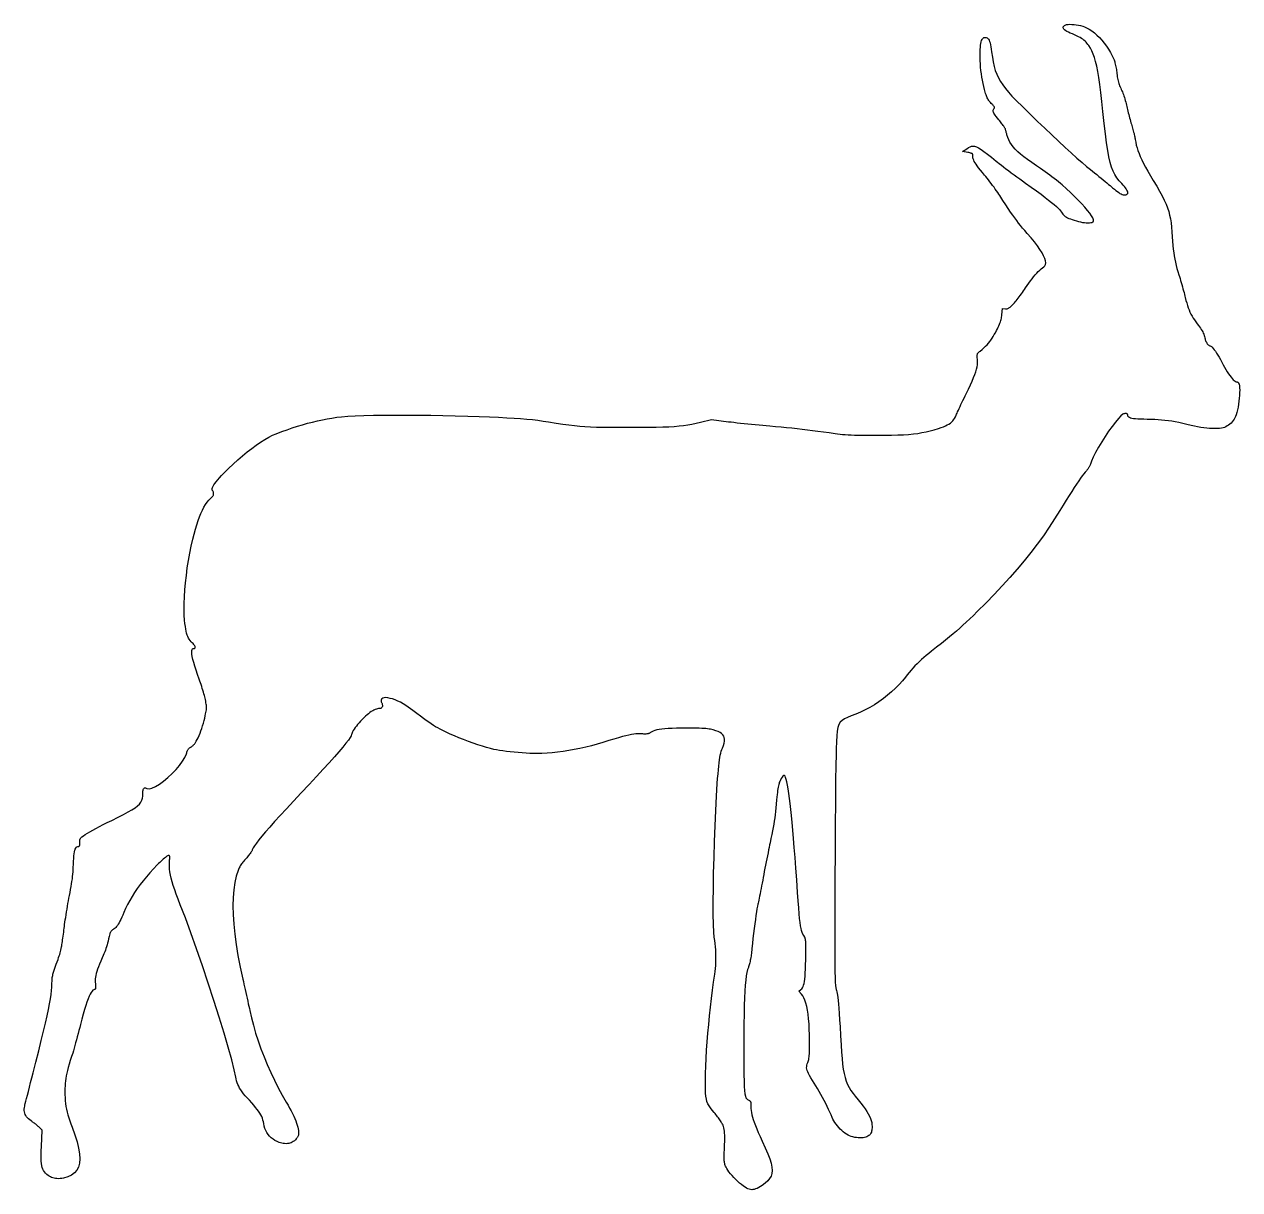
# Model space of a CAD drawing. Header units: metres. Extents: x 0 to 210, y -2 to 199.
import ezdxf

# ---------------------------------------------------------------- set-up
doc = ezdxf.new("R2010")
doc.units = ezdxf.units.M

msp = doc.modelspace()

# ---------------------------------------------------------------- linework, layer by layer
at = {"layer": 'Layer0'}
msp.add_polyline3d([(133.2, 128.92, 0), (134.09, 128.82, 0), (134.98, 128.71, 0), (135.89, 128.6, 0), (136.81, 128.48, 0), (137.76, 128.35, 0), (138.74, 128.22, 0), (139.77, 128.07, 0), (140.19, 128.01, 0), (140.61, 127.96, 0), (141.05, 127.92, 0), (141.51, 127.88, 0), (142, 127.85, 0), (142.52, 127.82, 0), (143.1, 127.8, 0), (143.73, 127.79, 0), (144.43, 127.77, 0), (145.2, 127.77, 0), (146.05, 127.76, 0), (147, 127.76, 0), (148.32, 127.77, 0), (149.5, 127.78, 0), (150.57, 127.81, 0), (151.54, 127.86, 0), (152.43, 127.92, 0), (153.25, 127.99, 0), (154.01, 128.09, 0), (154.74, 128.21, 0), (155.45, 128.36, 0), (156.15, 128.52, 0), (156.86, 128.72, 0), (157.59, 128.94, 0), (158.04, 129.09, 0), (158.44, 129.24, 0), (158.8, 129.39, 0), (159.11, 129.53, 0), (159.39, 129.69, 0), (159.63, 129.86, 0), (159.85, 130.03, 0), (160.04, 130.23, 0), (160.2, 130.44, 0), (160.35, 130.67, 0), (160.49, 130.93, 0), (160.62, 131.21, 0), (160.69, 131.37, 0), (160.78, 131.57, 0), (160.89, 131.81, 0), (161.01, 132.08, 0), (161.15, 132.38, 0), (161.3, 132.71, 0), (161.46, 133.05, 0), (161.63, 133.41, 0), (161.81, 133.78, 0), (161.99, 134.16, 0), (162.18, 134.54, 0), (162.36, 134.91, 0), (162.75, 135.72, 0), (163.09, 136.45, 0), (163.38, 137.11, 0), (163.63, 137.7, 0), (163.84, 138.23, 0), (164.01, 138.71, 0), (164.14, 139.15, 0), (164.24, 139.55, 0), (164.3, 139.91, 0), (164.33, 140.26, 0), (164.33, 140.58, 0), (164.31, 140.89, 0), (164.28, 141.09, 0), (164.26, 141.27, 0), (164.25, 141.41, 0), (164.25, 141.54, 0), (164.27, 141.65, 0), (164.29, 141.74, 0), (164.32, 141.83, 0), (164.37, 141.91, 0), (164.44, 141.99, 0), (164.53, 142.07, 0), (164.63, 142.17, 0), (164.75, 142.27, 0), (165.09, 142.56, 0), (165.41, 142.84, 0), (165.69, 143.11, 0), (165.95, 143.37, 0), (166.19, 143.64, 0), (166.42, 143.91, 0), (166.63, 144.18, 0), (166.83, 144.47, 0), (167.02, 144.77, 0), (167.21, 145.1, 0), (167.4, 145.44, 0), (167.59, 145.82, 0), (167.74, 146.11, 0), (167.87, 146.39, 0), (167.98, 146.64, 0), (168.08, 146.89, 0), (168.17, 147.11, 0), (168.25, 147.33, 0), (168.32, 147.54, 0), (168.37, 147.74, 0), (168.42, 147.94, 0), (168.46, 148.14, 0), (168.49, 148.34, 0), (168.51, 148.54, 0), (168.61, 149.62, 0), (169.14, 149.57, 0), (169.25, 149.57, 0), (169.35, 149.57, 0), (169.44, 149.58, 0), (169.54, 149.61, 0), (169.63, 149.65, 0), (169.73, 149.7, 0), (169.84, 149.77, 0), (169.95, 149.86, 0), (170.07, 149.98, 0), (170.21, 150.11, 0), (170.37, 150.26, 0), (170.54, 150.44, 0), (170.67, 150.59, 0), (170.81, 150.75, 0), (170.97, 150.94, 0), (171.14, 151.15, 0), (171.32, 151.38, 0), (171.5, 151.62, 0), (171.69, 151.87, 0), (171.88, 152.13, 0), (172.07, 152.39, 0), (172.25, 152.65, 0), (172.43, 152.91, 0), (172.59, 153.16, 0), (172.88, 153.58, 0), (173.16, 153.98, 0), (173.44, 154.37, 0), (173.72, 154.73, 0), (173.99, 155.07, 0), (174.27, 155.39, 0), (174.53, 155.69, 0), (174.79, 155.96, 0), (175.04, 156.21, 0), (175.29, 156.43, 0), (175.52, 156.62, 0), (175.75, 156.78, 0), (175.94, 156.96, 0), (176.05, 157.2, 0), (176.08, 157.49, 0), (176.04, 157.84, 0), (175.91, 158.25, 0), (175.71, 158.71, 0), (175.43, 159.22, 0), (175.07, 159.79, 0), (174.64, 160.41, 0), (174.13, 161.08, 0), (173.55, 161.8, 0), (172.89, 162.56, 0), (172.47, 163.04, 0), (172.09, 163.48, 0), (171.74, 163.91, 0), (171.4, 164.33, 0), (171.07, 164.76, 0), (170.73, 165.21, 0), (170.39, 165.7, 0), (170.02, 166.23, 0), (169.62, 166.82, 0), (169.18, 167.48, 0), (168.69, 168.23, 0), (168.15, 169.08, 0), (167.98, 169.33, 0), (167.8, 169.6, 0), (167.6, 169.89, 0), (167.38, 170.19, 0), (167.16, 170.51, 0), (166.92, 170.82, 0), (166.68, 171.14, 0), (166.44, 171.46, 0), (166.21, 171.76, 0), (165.97, 172.06, 0), (165.75, 172.34, 0), (165.53, 172.6, 0), (165.15, 173.06, 0), (164.81, 173.48, 0), (164.51, 173.85, 0), (164.27, 174.18, 0), (164.06, 174.47, 0), (163.89, 174.73, 0), (163.75, 174.97, 0), (163.65, 175.18, 0), (163.57, 175.38, 0), (163.52, 175.56, 0), (163.5, 175.73, 0), (163.5, 175.9, 0), (163.5, 176, 0), (163.49, 176.08, 0), (163.48, 176.15, 0), (163.45, 176.21, 0), (163.42, 176.26, 0), (163.37, 176.31, 0), (163.3, 176.35, 0), (163.21, 176.38, 0), (163.1, 176.41, 0), (162.97, 176.45, 0), (162.8, 176.48, 0), (162.62, 176.51, 0), (161.72, 176.67, 0), (162.46, 177.16, 0), (162.75, 177.35, 0), (163.02, 177.49, 0), (163.28, 177.58, 0), (163.54, 177.61, 0), (163.82, 177.57, 0), (164.14, 177.47, 0), (164.5, 177.29, 0), (164.92, 177.02, 0), (165.42, 176.67, 0), (166.01, 176.22, 0), (166.71, 175.67, 0), (167.52, 175.01, 0), (167.77, 174.81, 0), (168.07, 174.58, 0), (168.42, 174.31, 0), (168.8, 174.02, 0), (169.22, 173.7, 0), (169.67, 173.37, 0), (170.14, 173.02, 0), (170.62, 172.66, 0), (171.11, 172.3, 0), (171.6, 171.94, 0), (172.09, 171.59, 0), (172.57, 171.24, 0), (173.58, 170.52, 0), (174.48, 169.87, 0), (175.27, 169.29, 0), (175.97, 168.77, 0), (176.57, 168.3, 0), (177.09, 167.89, 0), (177.53, 167.53, 0), (177.9, 167.2, 0), (178.2, 166.92, 0), (178.45, 166.66, 0), (178.64, 166.42, 0), (178.79, 166.21, 0), (178.91, 166.03, 0), (179.03, 165.87, 0), (179.16, 165.73, 0), (179.3, 165.6, 0), (179.45, 165.48, 0), (179.63, 165.36, 0), (179.83, 165.26, 0), (180.06, 165.15, 0), (180.33, 165.04, 0), (180.63, 164.94, 0), (180.98, 164.82, 0), (181.38, 164.7, 0), (181.73, 164.6, 0), (182.08, 164.52, 0), (182.42, 164.46, 0), (182.75, 164.41, 0), (183.06, 164.39, 0), (183.35, 164.38, 0), (183.61, 164.39, 0), (183.84, 164.41, 0), (184.03, 164.46, 0), (184.18, 164.52, 0), (184.28, 164.6, 0), (184.33, 164.7, 0), (184.31, 164.91, 0), (184.18, 165.22, 0), (183.96, 165.59, 0), (183.65, 166.03, 0), (183.26, 166.53, 0), (182.8, 167.08, 0), (182.27, 167.66, 0), (181.68, 168.28, 0), (181.04, 168.93, 0), (180.35, 169.58, 0), (179.63, 170.25, 0), (178.88, 170.91, 0), (178.59, 171.16, 0), (178.26, 171.43, 0), (177.91, 171.71, 0), (177.54, 172, 0), (177.15, 172.3, 0), (176.76, 172.6, 0), (176.36, 172.9, 0), (175.96, 173.19, 0), (175.56, 173.48, 0), (175.18, 173.75, 0), (174.81, 174, 0), (174.47, 174.23, 0), (173.66, 174.77, 0), (172.95, 175.28, 0), (172.31, 175.76, 0), (171.75, 176.21, 0), (171.25, 176.64, 0), (170.83, 177.06, 0), (170.46, 177.46, 0), (170.16, 177.86, 0), (169.9, 178.27, 0), (169.69, 178.67, 0), (169.52, 179.09, 0), (169.39, 179.52, 0), (169.36, 179.62, 0), (169.34, 179.73, 0), (169.31, 179.84, 0), (169.28, 179.94, 0), (169.25, 180.04, 0), (169.23, 180.14, 0), (169.2, 180.23, 0), (169.18, 180.32, 0), (169.16, 180.4, 0), (169.14, 180.47, 0), (169.12, 180.53, 0), (169.11, 180.57, 0), (169.09, 180.63, 0), (169.05, 180.7, 0), (168.99, 180.79, 0), (168.92, 180.9, 0), (168.84, 181.02, 0), (168.75, 181.15, 0), (168.64, 181.3, 0), (168.53, 181.45, 0), (168.4, 181.61, 0), (168.27, 181.78, 0), (168.14, 181.95, 0), (168, 182.12, 0), (167.76, 182.42, 0), (167.55, 182.69, 0), (167.38, 182.92, 0), (167.25, 183.12, 0), (167.14, 183.3, 0), (167.06, 183.46, 0), (167.02, 183.59, 0), (167, 183.71, 0), (167.01, 183.82, 0), (167.04, 183.92, 0), (167.1, 184.02, 0), (167.18, 184.11, 0), (167.21, 184.15, 0), (167.23, 184.19, 0), (167.24, 184.24, 0), (167.23, 184.29, 0), (167.22, 184.34, 0), (167.19, 184.41, 0), (167.14, 184.48, 0), (167.08, 184.56, 0), (167.01, 184.64, 0), (166.92, 184.74, 0), (166.82, 184.85, 0), (166.69, 184.97, 0), (166.57, 185.1, 0), (166.45, 185.22, 0), (166.35, 185.35, 0), (166.25, 185.48, 0), (166.16, 185.62, 0), (166.08, 185.76, 0), (166, 185.91, 0), (165.92, 186.08, 0), (165.85, 186.26, 0), (165.78, 186.46, 0), (165.71, 186.67, 0), (165.63, 186.91, 0), (165.5, 187.38, 0), (165.38, 187.88, 0), (165.27, 188.4, 0), (165.16, 188.94, 0), (165.07, 189.5, 0), (164.99, 190.06, 0), (164.91, 190.63, 0), (164.85, 191.2, 0), (164.81, 191.76, 0), (164.77, 192.31, 0), (164.75, 192.85, 0), (164.75, 193.36, 0), (164.76, 193.83, 0), (164.77, 194.26, 0), (164.8, 194.65, 0), (164.84, 195, 0), (164.88, 195.3, 0), (164.94, 195.57, 0), (165.01, 195.79, 0), (165.09, 195.97, 0), (165.18, 196.12, 0), (165.28, 196.23, 0), (165.4, 196.3, 0), (165.52, 196.34, 0), (165.68, 196.35, 0), (165.83, 196.33, 0), (165.96, 196.27, 0), (166.09, 196.17, 0), (166.2, 196.04, 0), (166.3, 195.86, 0), (166.39, 195.65, 0), (166.47, 195.38, 0), (166.55, 195.07, 0), (166.62, 194.71, 0), (166.68, 194.3, 0), (166.74, 193.84, 0), (166.87, 192.93, 0), (167.01, 192.11, 0), (167.18, 191.35, 0), (167.38, 190.65, 0), (167.63, 189.99, 0), (167.91, 189.36, 0), (168.25, 188.75, 0), (168.65, 188.14, 0), (169.11, 187.53, 0), (169.64, 186.9, 0), (170.25, 186.23, 0), (170.94, 185.53, 0), (172.17, 184.31, 0), (173.41, 183.09, 0), (174.66, 181.87, 0), (175.9, 180.69, 0), (177.11, 179.54, 0), (178.29, 178.43, 0), (179.41, 177.39, 0), (180.47, 176.43, 0), (181.44, 175.55, 0), (182.33, 174.77, 0), (183.11, 174.11, 0), (183.77, 173.57, 0), (184.13, 173.28, 0), (184.5, 172.99, 0), (184.87, 172.69, 0), (185.24, 172.39, 0), (185.6, 172.09, 0), (185.96, 171.8, 0), (186.3, 171.52, 0), (186.62, 171.26, 0), (186.91, 171.01, 0), (187.18, 170.79, 0), (187.41, 170.6, 0), (187.6, 170.43, 0), (187.9, 170.18, 0), (188.17, 169.95, 0), (188.42, 169.76, 0), (188.65, 169.6, 0), (188.86, 169.46, 0), (189.06, 169.36, 0), (189.24, 169.27, 0), (189.4, 169.22, 0), (189.56, 169.19, 0), (189.7, 169.18, 0), (189.84, 169.19, 0), (189.96, 169.23, 0), (190.08, 169.29, 0), (190.16, 169.36, 0), (190.2, 169.46, 0), (190.22, 169.57, 0), (190.2, 169.7, 0), (190.16, 169.85, 0), (190.08, 170.02, 0), (189.96, 170.21, 0), (189.82, 170.41, 0), (189.64, 170.63, 0), (189.44, 170.87, 0), (189.2, 171.13, 0), (188.74, 171.63, 0), (188.34, 172.14, 0), (187.99, 172.68, 0), (187.69, 173.29, 0), (187.42, 173.98, 0), (187.18, 174.79, 0), (186.95, 175.74, 0), (186.75, 176.86, 0), (186.55, 178.17, 0), (186.35, 179.71, 0), (186.14, 181.49, 0), (185.92, 183.55, 0), (185.74, 185.29, 0), (185.56, 186.83, 0), (185.38, 188.2, 0), (185.21, 189.4, 0), (185.04, 190.45, 0), (184.86, 191.36, 0), (184.67, 192.16, 0), (184.48, 192.86, 0), (184.26, 193.47, 0), (184.03, 194, 0), (183.78, 194.48, 0), (183.5, 194.92, 0), (183.34, 195.14, 0), (183.18, 195.35, 0), (183.02, 195.53, 0), (182.85, 195.7, 0), (182.66, 195.87, 0), (182.46, 196.02, 0), (182.24, 196.17, 0), (181.99, 196.31, 0), (181.71, 196.46, 0), (181.4, 196.61, 0), (181.05, 196.77, 0), (180.66, 196.94, 0), (180.3, 197.09, 0), (179.99, 197.24, 0), (179.72, 197.37, 0), (179.51, 197.5, 0), (179.33, 197.63, 0), (179.2, 197.75, 0), (179.11, 197.86, 0), (179.07, 197.97, 0), (179.06, 198.07, 0), (179.1, 198.18, 0), (179.17, 198.28, 0), (179.29, 198.38, 0), (179.45, 198.47, 0), (179.67, 198.54, 0), (179.94, 198.58, 0), (180.25, 198.6, 0), (180.59, 198.59, 0), (180.95, 198.57, 0), (181.32, 198.52, 0), (181.7, 198.45, 0), (182.08, 198.37, 0), (182.44, 198.27, 0), (182.78, 198.15, 0), (183.09, 198.01, 0), (183.55, 197.76, 0), (184, 197.46, 0), (184.46, 197.12, 0), (184.9, 196.73, 0), (185.34, 196.3, 0), (185.76, 195.84, 0), (186.17, 195.35, 0), (186.55, 194.84, 0), (186.91, 194.3, 0), (187.24, 193.75, 0), (187.54, 193.18, 0), (187.8, 192.61, 0), (187.85, 192.47, 0), (187.91, 192.31, 0), (187.96, 192.13, 0), (188.01, 191.93, 0), (188.07, 191.72, 0), (188.12, 191.51, 0), (188.16, 191.28, 0), (188.21, 191.05, 0), (188.25, 190.81, 0), (188.29, 190.58, 0), (188.32, 190.35, 0), (188.34, 190.12, 0), (188.38, 189.83, 0), (188.41, 189.56, 0), (188.45, 189.31, 0), (188.49, 189.07, 0), (188.54, 188.84, 0), (188.6, 188.63, 0), (188.66, 188.42, 0), (188.73, 188.21, 0), (188.8, 188.01, 0), (188.89, 187.79, 0), (188.99, 187.57, 0), (189.1, 187.34, 0), (189.19, 187.15, 0), (189.28, 186.95, 0), (189.37, 186.73, 0), (189.46, 186.49, 0), (189.55, 186.24, 0), (189.63, 185.99, 0), (189.71, 185.73, 0), (189.79, 185.46, 0), (189.87, 185.2, 0), (189.93, 184.93, 0), (190, 184.67, 0), (190.05, 184.41, 0), (190.1, 184.17, 0), (190.16, 183.9, 0), (190.23, 183.63, 0), (190.3, 183.34, 0), (190.37, 183.04, 0), (190.45, 182.75, 0), (190.52, 182.45, 0), (190.6, 182.16, 0), (190.68, 181.88, 0), (190.76, 181.62, 0), (190.83, 181.37, 0), (190.9, 181.14, 0), (190.97, 180.92, 0), (191.04, 180.7, 0), (191.1, 180.47, 0), (191.17, 180.24, 0), (191.23, 180.01, 0), (191.29, 179.79, 0), (191.34, 179.58, 0), (191.39, 179.37, 0), (191.43, 179.18, 0), (191.46, 179.01, 0), (191.49, 178.86, 0), (191.51, 178.73, 0), (191.59, 178.26, 0), (191.68, 177.79, 0), (191.81, 177.32, 0), (191.96, 176.83, 0), (192.15, 176.33, 0), (192.37, 175.8, 0), (192.63, 175.24, 0), (192.93, 174.63, 0), (193.28, 173.98, 0), (193.67, 173.27, 0), (194.12, 172.5, 0), (194.62, 171.66, 0), (195.2, 170.69, 0), (195.7, 169.81, 0), (196.14, 169.02, 0), (196.5, 168.29, 0), (196.81, 167.61, 0), (197.06, 166.97, 0), (197.27, 166.34, 0), (197.43, 165.7, 0), (197.56, 165.05, 0), (197.67, 164.36, 0), (197.74, 163.61, 0), (197.81, 162.8, 0), (197.87, 161.96, 0), (197.93, 161.19, 0), (197.99, 160.48, 0), (198.06, 159.83, 0), (198.14, 159.23, 0), (198.23, 158.66, 0), (198.33, 158.11, 0), (198.44, 157.58, 0), (198.56, 157.05, 0), (198.7, 156.52, 0), (198.86, 155.98, 0), (199.03, 155.41, 0), (199.13, 155.1, 0), (199.23, 154.78, 0), (199.33, 154.44, 0), (199.43, 154.09, 0), (199.53, 153.73, 0), (199.63, 153.37, 0), (199.73, 153.02, 0), (199.82, 152.68, 0), (199.91, 152.35, 0), (199.99, 152.04, 0), (200.06, 151.75, 0), (200.13, 151.49, 0), (200.25, 151.01, 0), (200.37, 150.56, 0), (200.5, 150.13, 0), (200.64, 149.73, 0), (200.78, 149.36, 0), (200.94, 148.99, 0), (201.11, 148.64, 0), (201.29, 148.3, 0), (201.49, 147.97, 0), (201.7, 147.63, 0), (201.94, 147.3, 0), (202.2, 146.95, 0), (202.4, 146.69, 0), (202.58, 146.44, 0), (202.75, 146.2, 0), (202.89, 145.98, 0), (203.02, 145.77, 0), (203.13, 145.56, 0), (203.23, 145.36, 0), (203.32, 145.17, 0), (203.39, 144.98, 0), (203.45, 144.78, 0), (203.5, 144.58, 0), (203.55, 144.38, 0), (203.58, 144.22, 0), (203.63, 144.07, 0), (203.69, 143.92, 0), (203.76, 143.78, 0), (203.83, 143.65, 0), (203.91, 143.53, 0), (203.99, 143.43, 0), (204.08, 143.34, 0), (204.17, 143.27, 0), (204.26, 143.21, 0), (204.35, 143.18, 0), (204.44, 143.17, 0), (204.53, 143.14, 0), (204.65, 143.05, 0), (204.79, 142.92, 0), (204.94, 142.74, 0), (205.12, 142.51, 0), (205.31, 142.24, 0), (205.52, 141.93, 0), (205.74, 141.59, 0), (205.96, 141.21, 0), (206.2, 140.81, 0), (206.44, 140.38, 0), (206.68, 139.92, 0), (206.91, 139.49, 0), (207.14, 139.08, 0), (207.37, 138.7, 0), (207.59, 138.36, 0), (207.81, 138.05, 0), (208.01, 137.77, 0), (208.21, 137.53, 0), (208.39, 137.33, 0), (208.56, 137.18, 0), (208.72, 137.06, 0), (208.86, 136.99, 0), (208.99, 136.97, 0), (209.03, 136.96, 0), (209.07, 136.95, 0), (209.12, 136.94, 0), (209.16, 136.92, 0), (209.2, 136.89, 0), (209.24, 136.86, 0), (209.27, 136.82, 0), (209.31, 136.78, 0), (209.34, 136.73, 0), (209.36, 136.68, 0), (209.38, 136.63, 0), (209.4, 136.58, 0), (209.46, 136.29, 0), (209.49, 135.95, 0), (209.51, 135.55, 0), (209.5, 135.11, 0), (209.48, 134.63, 0), (209.44, 134.14, 0), (209.38, 133.63, 0), (209.31, 133.12, 0), (209.23, 132.62, 0), (209.13, 132.13, 0), (209.02, 131.68, 0), (208.89, 131.26, 0), (208.8, 131.01, 0), (208.68, 130.76, 0), (208.54, 130.52, 0), (208.38, 130.29, 0), (208.21, 130.07, 0), (208.02, 129.87, 0), (207.81, 129.68, 0), (207.6, 129.51, 0), (207.37, 129.36, 0), (207.14, 129.23, 0), (206.9, 129.12, 0), (206.65, 129.04, 0), (206.36, 128.98, 0), (206.03, 128.93, 0), (205.66, 128.91, 0), (205.25, 128.9, 0), (204.8, 128.91, 0), (204.33, 128.94, 0), (203.83, 128.98, 0), (203.32, 129.04, 0), (202.79, 129.12, 0), (202.25, 129.22, 0), (201.7, 129.33, 0), (201.15, 129.46, 0), (200.4, 129.64, 0), (199.7, 129.8, 0), (199.04, 129.94, 0), (198.41, 130.06, 0), (197.8, 130.17, 0), (197.21, 130.25, 0), (196.63, 130.33, 0), (196.05, 130.39, 0), (195.46, 130.43, 0), (194.86, 130.47, 0), (194.23, 130.49, 0), (193.58, 130.5, 0), (192.97, 130.51, 0), (192.43, 130.53, 0), (191.96, 130.55, 0), (191.56, 130.58, 0), (191.22, 130.62, 0), (190.93, 130.67, 0), (190.7, 130.73, 0), (190.52, 130.8, 0), (190.38, 130.87, 0), (190.29, 130.97, 0), (190.24, 131.07, 0), (190.22, 131.19, 0), (190.22, 131.27, 0), (190.19, 131.34, 0), (190.16, 131.39, 0), (190.11, 131.44, 0), (190.04, 131.48, 0), (189.97, 131.5, 0), (189.89, 131.51, 0), (189.8, 131.51, 0), (189.71, 131.5, 0), (189.61, 131.48, 0), (189.5, 131.44, 0), (189.39, 131.39, 0), (189.04, 131.12, 0), (188.6, 130.66, 0), (188.08, 130.03, 0), (187.51, 129.28, 0), (186.92, 128.44, 0), (186.31, 127.53, 0), (185.72, 126.6, 0), (185.17, 125.68, 0), (184.68, 124.8, 0), (184.27, 124, 0), (183.96, 123.31, 0), (183.78, 122.76, 0), (183.76, 122.68, 0), (183.73, 122.6, 0), (183.69, 122.51, 0), (183.64, 122.42, 0), (183.58, 122.32, 0), (183.52, 122.22, 0), (183.46, 122.12, 0), (183.39, 122.02, 0), (183.31, 121.92, 0), (183.24, 121.82, 0), (183.16, 121.73, 0), (183.08, 121.64, 0), (182.88, 121.42, 0), (182.65, 121.13, 0), (182.38, 120.78, 0), (182.08, 120.37, 0), (181.75, 119.89, 0), (181.39, 119.35, 0), (180.99, 118.75, 0), (180.56, 118.08, 0), (180.1, 117.36, 0), (179.61, 116.56, 0), (179.08, 115.71, 0), (178.52, 114.79, 0), (177.61, 113.33, 0), (176.66, 111.89, 0), (175.66, 110.44, 0), (174.61, 109, 0), (173.51, 107.57, 0), (172.37, 106.13, 0), (171.16, 104.69, 0), (169.9, 103.24, 0), (168.59, 101.79, 0), (167.21, 100.32, 0), (165.78, 98.85, 0), (164.28, 97.36, 0), (163.6, 96.7, 0), (162.97, 96.09, 0), (162.38, 95.54, 0), (161.81, 95.01, 0), (161.25, 94.51, 0), (160.69, 94.01, 0), (160.1, 93.51, 0), (159.48, 92.99, 0), (158.81, 92.45, 0), (158.08, 91.86, 0), (157.27, 91.23, 0), (156.37, 90.52, 0), (155.91, 90.16, 0), (155.47, 89.8, 0), (155.05, 89.44, 0), (154.65, 89.08, 0), (154.26, 88.73, 0), (153.89, 88.36, 0), (153.53, 88, 0), (153.19, 87.63, 0), (152.85, 87.25, 0), (152.52, 86.86, 0), (152.2, 86.47, 0), (151.88, 86.06, 0), (151.37, 85.41, 0), (150.79, 84.78, 0), (150.17, 84.15, 0), (149.51, 83.54, 0), (148.81, 82.95, 0), (148.08, 82.38, 0), (147.32, 81.83, 0), (146.54, 81.32, 0), (145.75, 80.85, 0), (144.95, 80.42, 0), (144.14, 80.03, 0), (143.34, 79.69, 0), (142.55, 79.38, 0), (141.9, 79.11, 0), (141.38, 78.86, 0), (140.96, 78.6, 0), (140.64, 78.29, 0), (140.4, 77.9, 0), (140.23, 77.4, 0), (140.12, 76.76, 0), (140.04, 75.95, 0), (139.99, 74.95, 0), (139.95, 73.71, 0), (139.92, 72.22, 0), (139.9, 71.38, 0), (139.88, 70.26, 0), (139.86, 68.9, 0), (139.84, 67.31, 0), (139.82, 65.54, 0), (139.81, 63.6, 0), (139.79, 61.52, 0), (139.77, 59.33, 0), (139.76, 57.06, 0), (139.75, 54.73, 0), (139.74, 52.37, 0), (139.73, 50.01, 0), (139.72, 46.3, 0), (139.71, 43.17, 0), (139.71, 40.55, 0), (139.71, 38.4, 0), (139.72, 36.67, 0), (139.74, 35.31, 0), (139.76, 34.26, 0), (139.78, 33.48, 0), (139.82, 32.92, 0), (139.87, 32.53, 0), (139.92, 32.25, 0), (139.99, 32.04, 0), (140.06, 31.82, 0), (140.13, 31.55, 0), (140.19, 31.23, 0), (140.25, 30.83, 0), (140.31, 30.33, 0), (140.36, 29.72, 0), (140.42, 28.98, 0), (140.49, 28.08, 0), (140.55, 27.02, 0), (140.63, 25.77, 0), (140.71, 24.32, 0), (140.8, 22.64, 0), (140.88, 21.41, 0), (140.96, 20.32, 0), (141.06, 19.35, 0), (141.18, 18.49, 0), (141.32, 17.73, 0), (141.48, 17.04, 0), (141.68, 16.42, 0), (141.91, 15.86, 0), (142.18, 15.33, 0), (142.49, 14.82, 0), (142.85, 14.32, 0), (143.25, 13.82, 0), (143.76, 13.22, 0), (144.2, 12.66, 0), (144.6, 12.14, 0), (144.94, 11.65, 0), (145.24, 11.2, 0), (145.49, 10.78, 0), (145.7, 10.38, 0), (145.86, 10.01, 0), (145.98, 9.65, 0), (146.07, 9.3, 0), (146.12, 8.96, 0), (146.14, 8.62, 0), (146.13, 8.38, 0), (146.12, 8.16, 0), (146.1, 7.97, 0), (146.06, 7.79, 0), (146.02, 7.63, 0), (145.95, 7.49, 0), (145.88, 7.36, 0), (145.79, 7.24, 0), (145.68, 7.14, 0), (145.55, 7.04, 0), (145.41, 6.94, 0), (145.24, 6.85, 0), (145.05, 6.77, 0), (144.83, 6.71, 0), (144.58, 6.67, 0), (144.31, 6.64, 0), (144.03, 6.64, 0), (143.74, 6.66, 0), (143.44, 6.69, 0), (143.14, 6.74, 0), (142.84, 6.81, 0), (142.55, 6.9, 0), (142.27, 7.01, 0), (142.01, 7.13, 0), (141.73, 7.28, 0), (141.45, 7.47, 0), (141.18, 7.68, 0), (140.9, 7.91, 0), (140.64, 8.16, 0), (140.39, 8.42, 0), (140.15, 8.7, 0), (139.92, 8.99, 0), (139.72, 9.28, 0), (139.54, 9.58, 0), (139.38, 9.87, 0), (139.25, 10.17, 0), (139.07, 10.61, 0), (138.87, 11.07, 0), (138.64, 11.56, 0), (138.4, 12.06, 0), (138.14, 12.58, 0), (137.87, 13.11, 0), (137.59, 13.63, 0), (137.31, 14.15, 0), (137.02, 14.66, 0), (136.74, 15.15, 0), (136.45, 15.62, 0), (136.17, 16.06, 0), (135.85, 16.56, 0), (135.58, 17, 0), (135.36, 17.38, 0), (135.18, 17.72, 0), (135.04, 18.01, 0), (134.95, 18.28, 0), (134.89, 18.51, 0), (134.86, 18.74, 0), (134.87, 18.96, 0), (134.91, 19.18, 0), (134.97, 19.41, 0), (135.06, 19.66, 0), (135.12, 19.83, 0), (135.18, 20, 0), (135.22, 20.18, 0), (135.26, 20.38, 0), (135.29, 20.6, 0), (135.32, 20.85, 0), (135.34, 21.14, 0), (135.35, 21.47, 0), (135.36, 21.84, 0), (135.36, 22.27, 0), (135.37, 22.76, 0), (135.37, 23.31, 0), (135.35, 24.39, 0), (135.32, 25.39, 0), (135.27, 26.32, 0), (135.2, 27.18, 0), (135.11, 27.97, 0), (135, 28.68, 0), (134.88, 29.32, 0), (134.74, 29.89, 0), (134.57, 30.39, 0), (134.4, 30.81, 0), (134.2, 31.15, 0), (133.98, 31.43, 0), (133.52, 31.91, 0), (133.88, 32.22, 0), (134.02, 32.36, 0), (134.14, 32.52, 0), (134.25, 32.73, 0), (134.34, 32.97, 0), (134.42, 33.27, 0), (134.49, 33.62, 0), (134.54, 34.03, 0), (134.59, 34.52, 0), (134.63, 35.09, 0), (134.67, 35.75, 0), (134.69, 36.5, 0), (134.71, 37.35, 0), (134.73, 38.02, 0), (134.74, 38.61, 0), (134.74, 39.12, 0), (134.74, 39.55, 0), (134.74, 39.92, 0), (134.73, 40.23, 0), (134.71, 40.49, 0), (134.69, 40.7, 0), (134.66, 40.87, 0), (134.62, 41.01, 0), (134.58, 41.13, 0), (134.53, 41.22, 0), (134.36, 41.51, 0), (134.21, 41.79, 0), (134.09, 42.07, 0), (133.98, 42.39, 0), (133.89, 42.76, 0), (133.8, 43.21, 0), (133.73, 43.77, 0), (133.65, 44.45, 0), (133.58, 45.29, 0), (133.5, 46.29, 0), (133.41, 47.5, 0), (133.31, 48.93, 0), (133.15, 51.12, 0), (133.01, 53.14, 0), (132.87, 55, 0), (132.73, 56.71, 0), (132.61, 58.27, 0), (132.48, 59.7, 0), (132.36, 61.01, 0), (132.24, 62.2, 0), (132.13, 63.28, 0), (132.01, 64.27, 0), (131.9, 65.17, 0), (131.78, 65.99, 0), (131.66, 66.8, 0), (131.55, 67.47, 0), (131.44, 68.02, 0), (131.34, 68.45, 0), (131.24, 68.78, 0), (131.13, 68.99, 0), (131.02, 69.09, 0), (130.91, 69.1, 0), (130.77, 69.01, 0), (130.63, 68.83, 0), (130.46, 68.57, 0), (130.28, 68.22, 0), (130.21, 68.08, 0), (130.15, 67.93, 0), (130.1, 67.76, 0), (130.05, 67.57, 0), (130, 67.35, 0), (129.95, 67.11, 0), (129.9, 66.84, 0), (129.86, 66.53, 0), (129.82, 66.19, 0), (129.78, 65.81, 0), (129.73, 65.39, 0), (129.69, 64.92, 0), (129.63, 64.19, 0), (129.56, 63.52, 0), (129.5, 62.91, 0), (129.43, 62.34, 0), (129.36, 61.8, 0), (129.28, 61.26, 0), (129.19, 60.72, 0), (129.1, 60.17, 0), (128.98, 59.58, 0), (128.86, 58.95, 0), (128.71, 58.26, 0), (128.55, 57.5, 0), (128.47, 57.14, 0), (128.39, 56.73, 0), (128.29, 56.29, 0), (128.2, 55.8, 0), (128.09, 55.29, 0), (127.99, 54.76, 0), (127.88, 54.21, 0), (127.77, 53.66, 0), (127.66, 53.12, 0), (127.56, 52.58, 0), (127.46, 52.06, 0), (127.37, 51.56, 0), (127.28, 51.07, 0), (127.18, 50.58, 0), (127.09, 50.1, 0), (127, 49.62, 0), (126.91, 49.17, 0), (126.83, 48.73, 0), (126.74, 48.33, 0), (126.67, 47.95, 0), (126.6, 47.62, 0), (126.54, 47.33, 0), (126.49, 47.09, 0), (126.45, 46.91, 0), (126.38, 46.57, 0), (126.3, 46.13, 0), (126.22, 45.59, 0), (126.12, 44.97, 0), (126.02, 44.28, 0), (125.92, 43.52, 0), (125.82, 42.72, 0), (125.71, 41.88, 0), (125.61, 41.03, 0), (125.51, 40.16, 0), (125.41, 39.29, 0), (125.33, 38.44, 0), (125.3, 38.2, 0), (125.27, 37.96, 0), (125.23, 37.72, 0), (125.19, 37.48, 0), (125.15, 37.26, 0), (125.11, 37.04, 0), (125.06, 36.83, 0), (125.01, 36.63, 0), (124.96, 36.45, 0), (124.91, 36.29, 0), (124.86, 36.14, 0), (124.81, 36.02, 0), (124.68, 35.66, 0), (124.56, 35.18, 0), (124.46, 34.58, 0), (124.36, 33.85, 0), (124.28, 32.97, 0), (124.21, 31.95, 0), (124.16, 30.78, 0), (124.11, 29.45, 0), (124.07, 27.95, 0), (124.05, 26.27, 0), (124.03, 24.41, 0), (124.02, 22.37, 0), (124.02, 20.47, 0), (124.03, 18.86, 0), (124.04, 17.51, 0), (124.06, 16.4, 0), (124.1, 15.5, 0), (124.14, 14.8, 0), (124.21, 14.26, 0), (124.29, 13.86, 0), (124.4, 13.57, 0), (124.53, 13.37, 0), (124.68, 13.25, 0), (124.87, 13.16, 0), (124.95, 13.12, 0), (125.02, 13.09, 0), (125.08, 13.05, 0), (125.13, 13, 0), (125.17, 12.94, 0), (125.2, 12.87, 0), (125.23, 12.78, 0), (125.24, 12.67, 0), (125.25, 12.54, 0), (125.26, 12.39, 0), (125.26, 12.21, 0), (125.25, 12, 0), (125.26, 11.69, 0), (125.28, 11.36, 0), (125.34, 11.01, 0), (125.41, 10.64, 0), (125.52, 10.24, 0), (125.65, 9.81, 0), (125.82, 9.33, 0), (126.02, 8.8, 0), (126.26, 8.22, 0), (126.53, 7.58, 0), (126.85, 6.87, 0), (127.21, 6.09, 0), (127.73, 4.93, 0), (128.16, 3.92, 0), (128.49, 3.04, 0), (128.73, 2.27, 0), (128.87, 1.61, 0), (128.92, 1.02, 0), (128.87, 0.51, 0), (128.72, 0.05, 0), (128.48, -0.36, 0), (128.15, -0.76, 0), (127.72, -1.14, 0), (127.19, -1.53, 0), (126.88, -1.74, 0), (126.59, -1.91, 0), (126.32, -2.05, 0), (126.07, -2.16, 0), (125.84, -2.23, 0), (125.61, -2.27, 0), (125.39, -2.28, 0), (125.17, -2.26, 0), (124.96, -2.21, 0), (124.74, -2.12, 0), (124.51, -2.01, 0), (124.27, -1.87, 0), (123.96, -1.65, 0), (123.64, -1.4, 0), (123.3, -1.13, 0), (122.96, -0.83, 0), (122.63, -0.51, 0), (122.31, -0.18, 0), (122.01, 0.14, 0), (121.72, 0.47, 0), (121.47, 0.78, 0), (121.25, 1.08, 0), (121.08, 1.35, 0), (120.96, 1.59, 0), (120.89, 1.75, 0), (120.83, 1.91, 0), (120.78, 2.06, 0), (120.74, 2.21, 0), (120.7, 2.37, 0), (120.68, 2.53, 0), (120.66, 2.71, 0), (120.65, 2.91, 0), (120.65, 3.13, 0), (120.65, 3.37, 0), (120.65, 3.64, 0), (120.66, 3.94, 0), (120.69, 4.76, 0), (120.72, 5.47, 0), (120.73, 6.09, 0), (120.74, 6.63, 0), (120.73, 7.09, 0), (120.71, 7.48, 0), (120.68, 7.82, 0), (120.64, 8.12, 0), (120.59, 8.37, 0), (120.53, 8.6, 0), (120.45, 8.82, 0), (120.35, 9.02, 0), (120.29, 9.14, 0), (120.21, 9.27, 0), (120.12, 9.42, 0), (120.02, 9.58, 0), (119.9, 9.75, 0), (119.78, 9.92, 0), (119.64, 10.11, 0), (119.51, 10.29, 0), (119.36, 10.47, 0), (119.22, 10.66, 0), (119.07, 10.83, 0), (118.93, 11, 0), (118.58, 11.42, 0), (118.28, 11.8, 0), (118.04, 12.17, 0), (117.84, 12.53, 0), (117.68, 12.91, 0), (117.57, 13.34, 0), (117.48, 13.82, 0), (117.43, 14.37, 0), (117.4, 15.02, 0), (117.4, 15.78, 0), (117.41, 16.67, 0), (117.43, 17.72, 0), (117.48, 19, 0), (117.54, 20.35, 0), (117.62, 21.76, 0), (117.72, 23.21, 0), (117.84, 24.69, 0), (117.97, 26.19, 0), (118.12, 27.69, 0), (118.28, 29.19, 0), (118.45, 30.67, 0), (118.63, 32.11, 0), (118.82, 33.51, 0), (119.02, 34.85, 0), (119.09, 35.35, 0), (119.15, 35.85, 0), (119.19, 36.37, 0), (119.21, 36.89, 0), (119.23, 37.42, 0), (119.23, 37.95, 0), (119.21, 38.49, 0), (119.18, 39.04, 0), (119.14, 39.58, 0), (119.09, 40.13, 0), (119.02, 40.68, 0), (118.93, 41.22, 0), (118.85, 42.08, 0), (118.8, 43.43, 0), (118.77, 45.19, 0), (118.77, 47.31, 0), (118.79, 49.69, 0), (118.83, 52.28, 0), (118.89, 54.98, 0), (118.97, 57.74, 0), (119.07, 60.46, 0), (119.18, 63.09, 0), (119.31, 65.54, 0), (119.45, 67.74, 0), (119.52, 68.6, 0), (119.58, 69.38, 0), (119.64, 70.09, 0), (119.71, 70.72, 0), (119.77, 71.28, 0), (119.84, 71.79, 0), (119.91, 72.24, 0), (119.98, 72.64, 0), (120.06, 72.99, 0), (120.15, 73.31, 0), (120.24, 73.59, 0), (120.33, 73.84, 0), (120.5, 74.28, 0), (120.62, 74.67, 0), (120.68, 75.03, 0), (120.7, 75.35, 0), (120.66, 75.64, 0), (120.56, 75.9, 0), (120.41, 76.14, 0), (120.2, 76.34, 0), (119.93, 76.53, 0), (119.6, 76.7, 0), (119.21, 76.84, 0), (118.76, 76.98, 0), (118.54, 77.03, 0), (118.3, 77.08, 0), (118.05, 77.12, 0), (117.78, 77.16, 0), (117.48, 77.19, 0), (117.15, 77.21, 0), (116.77, 77.23, 0), (116.35, 77.25, 0), (115.88, 77.26, 0), (115.36, 77.26, 0), (114.77, 77.27, 0), (114.11, 77.27, 0), (113.21, 77.27, 0), (112.4, 77.25, 0), (111.66, 77.23, 0), (111, 77.2, 0), (110.41, 77.15, 0), (109.88, 77.1, 0), (109.42, 77.03, 0), (109.02, 76.96, 0), (108.68, 76.87, 0), (108.39, 76.76, 0), (108.15, 76.65, 0), (107.96, 76.52, 0), (107.87, 76.46, 0), (107.79, 76.41, 0), (107.7, 76.36, 0), (107.61, 76.33, 0), (107.52, 76.3, 0), (107.41, 76.28, 0), (107.29, 76.27, 0), (107.15, 76.26, 0), (106.99, 76.26, 0), (106.82, 76.26, 0), (106.62, 76.27, 0), (106.4, 76.29, 0), (106.08, 76.31, 0), (105.77, 76.31, 0), (105.43, 76.29, 0), (105.07, 76.25, 0), (104.67, 76.18, 0), (104.22, 76.09, 0), (103.7, 75.96, 0), (103.1, 75.81, 0), (102.42, 75.62, 0), (101.64, 75.39, 0), (100.75, 75.12, 0), (99.73, 74.81, 0), (98.74, 74.51, 0), (97.75, 74.24, 0), (96.77, 73.99, 0), (95.78, 73.77, 0), (94.8, 73.57, 0), (93.84, 73.4, 0), (92.88, 73.25, 0), (91.94, 73.13, 0), (91.02, 73.03, 0), (90.11, 72.96, 0), (89.23, 72.92, 0), (88.38, 72.91, 0), (87.79, 72.92, 0), (87.16, 72.93, 0), (86.51, 72.97, 0), (85.83, 73.01, 0), (85.14, 73.06, 0), (84.45, 73.12, 0), (83.78, 73.19, 0), (83.13, 73.26, 0), (82.51, 73.34, 0), (81.93, 73.42, 0), (81.42, 73.51, 0), (80.96, 73.6, 0), (80.37, 73.75, 0), (79.7, 73.93, 0), (78.97, 74.15, 0), (78.19, 74.41, 0), (77.38, 74.69, 0), (76.56, 74.99, 0), (75.73, 75.3, 0), (74.92, 75.62, 0), (74.13, 75.94, 0), (73.4, 76.26, 0), (72.73, 76.57, 0), (72.13, 76.86, 0), (71.7, 77.09, 0), (71.29, 77.31, 0), (70.9, 77.53, 0), (70.52, 77.76, 0), (70.14, 78, 0), (69.73, 78.28, 0), (69.29, 78.58, 0), (68.81, 78.93, 0), (68.27, 79.32, 0), (67.66, 79.78, 0), (66.98, 80.3, 0), (66.19, 80.9, 0), (65.78, 81.2, 0), (65.33, 81.48, 0), (64.87, 81.73, 0), (64.4, 81.95, 0), (63.94, 82.14, 0), (63.49, 82.3, 0), (63.06, 82.41, 0), (62.67, 82.49, 0), (62.31, 82.53, 0), (62.02, 82.51, 0), (61.78, 82.45, 0), (61.62, 82.33, 0), (61.58, 82.28, 0), (61.55, 82.23, 0), (61.53, 82.19, 0), (61.51, 82.14, 0), (61.5, 82.09, 0), (61.49, 82.04, 0), (61.5, 81.98, 0), (61.51, 81.92, 0), (61.52, 81.86, 0), (61.54, 81.79, 0), (61.57, 81.72, 0), (61.61, 81.63, 0), (61.66, 81.5, 0), (61.7, 81.37, 0), (61.72, 81.25, 0), (61.73, 81.13, 0), (61.72, 81.03, 0), (61.69, 80.94, 0), (61.65, 80.86, 0), (61.6, 80.79, 0), (61.53, 80.73, 0), (61.45, 80.69, 0), (61.35, 80.67, 0), (61.25, 80.66, 0), (61.07, 80.65, 0), (60.88, 80.61, 0), (60.69, 80.56, 0), (60.48, 80.48, 0), (60.27, 80.38, 0), (60.05, 80.26, 0), (59.82, 80.12, 0), (59.58, 79.95, 0), (59.34, 79.77, 0), (59.08, 79.56, 0), (58.82, 79.32, 0), (58.54, 79.07, 0), (58.25, 78.78, 0), (57.97, 78.49, 0), (57.71, 78.2, 0), (57.46, 77.92, 0), (57.24, 77.64, 0), (57.03, 77.38, 0), (56.86, 77.12, 0), (56.71, 76.88, 0), (56.59, 76.66, 0), (56.5, 76.47, 0), (56.44, 76.3, 0), (56.42, 76.16, 0), (56.36, 75.96, 0), (56.18, 75.64, 0), (55.88, 75.21, 0), (55.45, 74.66, 0), (54.91, 74, 0), (54.24, 73.22, 0), (53.46, 72.32, 0), (52.55, 71.31, 0), (51.52, 70.18, 0), (50.38, 68.94, 0), (49.11, 67.58, 0), (47.73, 66.11, 0), (46.39, 64.68, 0), (45.18, 63.39, 0), (44.1, 62.21, 0), (43.14, 61.16, 0), (42.31, 60.22, 0), (41.58, 59.39, 0), (40.96, 58.66, 0), (40.45, 58.02, 0), (40.03, 57.47, 0), (39.7, 57.01, 0), (39.46, 56.62, 0), (39.3, 56.3, 0), (39.26, 56.2, 0), (39.2, 56.09, 0), (39.12, 55.96, 0), (39.04, 55.83, 0), (38.94, 55.69, 0), (38.84, 55.54, 0), (38.72, 55.39, 0), (38.61, 55.24, 0), (38.49, 55.09, 0), (38.36, 54.94, 0), (38.23, 54.8, 0), (38.11, 54.67, 0), (37.96, 54.51, 0), (37.83, 54.35, 0), (37.69, 54.19, 0), (37.57, 54.03, 0), (37.45, 53.87, 0), (37.34, 53.71, 0), (37.23, 53.55, 0), (37.14, 53.38, 0), (37.05, 53.22, 0), (36.97, 53.06, 0), (36.9, 52.91, 0), (36.84, 52.75, 0), (36.52, 51.76, 0), (36.28, 50.65, 0), (36.1, 49.43, 0), (36, 48.1, 0), (35.97, 46.67, 0), (36, 45.13, 0), (36.1, 43.5, 0), (36.28, 41.78, 0), (36.52, 39.97, 0), (36.83, 38.07, 0), (37.21, 36.09, 0), (37.66, 34.03, 0), (37.76, 33.61, 0), (37.86, 33.16, 0), (37.97, 32.68, 0), (38.08, 32.2, 0), (38.19, 31.7, 0), (38.3, 31.21, 0), (38.4, 30.72, 0), (38.51, 30.24, 0), (38.61, 29.78, 0), (38.7, 29.35, 0), (38.79, 28.95, 0), (38.86, 28.59, 0), (39.15, 27.34, 0), (39.48, 26.05, 0), (39.88, 24.72, 0), (40.32, 23.37, 0), (40.8, 22.01, 0), (41.33, 20.64, 0), (41.89, 19.28, 0), (42.49, 17.92, 0), (43.12, 16.59, 0), (43.78, 15.29, 0), (44.46, 14.03, 0), (45.16, 12.81, 0), (45.46, 12.29, 0), (45.74, 11.79, 0), (46, 11.31, 0), (46.23, 10.85, 0), (46.44, 10.41, 0), (46.63, 9.99, 0), (46.79, 9.59, 0), (46.93, 9.21, 0), (47.05, 8.85, 0), (47.14, 8.51, 0), (47.21, 8.2, 0), (47.25, 7.91, 0), (47.26, 7.73, 0), (47.28, 7.57, 0), (47.28, 7.43, 0), (47.28, 7.31, 0), (47.27, 7.19, 0), (47.24, 7.09, 0), (47.21, 6.99, 0), (47.17, 6.9, 0), (47.12, 6.8, 0), (47.05, 6.71, 0), (46.97, 6.6, 0), (46.88, 6.49, 0), (46.72, 6.31, 0), (46.55, 6.15, 0), (46.37, 6.02, 0), (46.18, 5.9, 0), (45.99, 5.81, 0), (45.79, 5.74, 0), (45.58, 5.69, 0), (45.35, 5.66, 0), (45.12, 5.65, 0), (44.88, 5.66, 0), (44.63, 5.7, 0), (44.37, 5.75, 0), (43.95, 5.87, 0), (43.57, 6.02, 0), (43.21, 6.2, 0), (42.87, 6.42, 0), (42.57, 6.66, 0), (42.29, 6.93, 0), (42.04, 7.23, 0), (41.82, 7.56, 0), (41.63, 7.91, 0), (41.48, 8.29, 0), (41.36, 8.69, 0), (41.27, 9.11, 0), (41.21, 9.43, 0), (41.13, 9.73, 0), (41.04, 10.03, 0), (40.92, 10.32, 0), (40.77, 10.62, 0), (40.6, 10.92, 0), (40.39, 11.23, 0), (40.15, 11.56, 0), (39.88, 11.91, 0), (39.56, 12.29, 0), (39.2, 12.69, 0), (38.79, 13.14, 0), (38.42, 13.54, 0), (38.09, 13.92, 0), (37.8, 14.27, 0), (37.54, 14.61, 0), (37.32, 14.93, 0), (37.12, 15.24, 0), (36.96, 15.55, 0), (36.82, 15.85, 0), (36.7, 16.16, 0), (36.6, 16.47, 0), (36.52, 16.8, 0), (36.46, 17.14, 0), (36.2, 18.39, 0), (35.76, 20.12, 0), (35.16, 22.26, 0), (34.43, 24.72, 0), (33.59, 27.43, 0), (32.68, 30.32, 0), (31.7, 33.29, 0), (30.7, 36.29, 0), (29.69, 39.21, 0), (28.7, 42, 0), (27.76, 44.57, 0), (26.88, 46.84, 0), (26.52, 47.77, 0), (26.19, 48.63, 0), (25.92, 49.41, 0), (25.68, 50.13, 0), (25.48, 50.79, 0), (25.32, 51.4, 0), (25.19, 51.96, 0), (25.1, 52.49, 0), (25.04, 52.98, 0), (25.01, 53.45, 0), (25.01, 53.91, 0), (25.04, 54.35, 0), (25.05, 54.55, 0), (25.07, 54.73, 0), (25.07, 54.87, 0), (25.08, 54.99, 0), (25.07, 55.09, 0), (25.06, 55.17, 0), (25.04, 55.23, 0), (25.01, 55.28, 0), (24.98, 55.31, 0), (24.94, 55.33, 0), (24.89, 55.34, 0), (24.83, 55.34, 0), (24.77, 55.33, 0), (24.69, 55.29, 0), (24.58, 55.21, 0), (24.45, 55.12, 0), (24.31, 55, 0), (24.14, 54.86, 0), (23.96, 54.71, 0), (23.77, 54.53, 0), (23.57, 54.34, 0), (23.35, 54.14, 0), (23.14, 53.93, 0), (22.92, 53.71, 0), (22.27, 53.03, 0), (21.65, 52.35, 0), (21.06, 51.67, 0), (20.5, 50.98, 0), (19.97, 50.3, 0), (19.48, 49.61, 0), (19.01, 48.92, 0), (18.58, 48.23, 0), (18.18, 47.55, 0), (17.81, 46.86, 0), (17.47, 46.18, 0), (17.17, 45.5, 0), (16.98, 45.06, 0), (16.81, 44.67, 0), (16.64, 44.32, 0), (16.49, 44, 0), (16.34, 43.73, 0), (16.19, 43.48, 0), (16.05, 43.27, 0), (15.92, 43.09, 0), (15.78, 42.93, 0), (15.64, 42.8, 0), (15.5, 42.69, 0), (15.36, 42.6, 0), (15.29, 42.56, 0), (15.21, 42.51, 0), (15.14, 42.45, 0), (15.08, 42.39, 0), (15.02, 42.33, 0), (14.96, 42.26, 0), (14.91, 42.19, 0), (14.86, 42.12, 0), (14.82, 42.05, 0), (14.79, 41.97, 0), (14.76, 41.9, 0), (14.74, 41.82, 0), (14.64, 41.36, 0), (14.54, 40.95, 0), (14.45, 40.57, 0), (14.36, 40.23, 0), (14.27, 39.91, 0), (14.18, 39.6, 0), (14.08, 39.31, 0), (13.97, 39.02, 0), (13.86, 38.72, 0), (13.73, 38.4, 0), (13.59, 38.07, 0), (13.43, 37.7, 0), (13.18, 37.13, 0), (12.96, 36.61, 0), (12.78, 36.14, 0), (12.62, 35.71, 0), (12.49, 35.32, 0), (12.39, 34.97, 0), (12.31, 34.64, 0), (12.26, 34.33, 0), (12.23, 34.04, 0), (12.21, 33.76, 0), (12.22, 33.49, 0), (12.25, 33.21, 0), (12.27, 33.02, 0), (12.29, 32.85, 0), (12.3, 32.71, 0), (12.3, 32.6, 0), (12.3, 32.5, 0), (12.29, 32.42, 0), (12.26, 32.36, 0), (12.23, 32.31, 0), (12.19, 32.27, 0), (12.13, 32.24, 0), (12.07, 32.21, 0), (11.99, 32.18, 0), (11.84, 32.1, 0), (11.68, 31.95, 0), (11.52, 31.72, 0), (11.35, 31.43, 0), (11.17, 31.05, 0), (10.99, 30.6, 0), (10.79, 30.07, 0), (10.59, 29.46, 0), (10.38, 28.77, 0), (10.16, 27.99, 0), (9.92, 27.13, 0), (9.68, 26.18, 0), (9.55, 25.67, 0), (9.41, 25.15, 0), (9.27, 24.62, 0), (9.13, 24.09, 0), (8.99, 23.56, 0), (8.85, 23.05, 0), (8.71, 22.56, 0), (8.58, 22.1, 0), (8.46, 21.67, 0), (8.34, 21.28, 0), (8.24, 20.94, 0), (8.15, 20.65, 0), (7.93, 19.96, 0), (7.74, 19.34, 0), (7.57, 18.78, 0), (7.44, 18.26, 0), (7.32, 17.78, 0), (7.23, 17.33, 0), (7.15, 16.9, 0), (7.09, 16.47, 0), (7.05, 16.04, 0), (7.03, 15.6, 0), (7.01, 15.14, 0), (7.01, 14.65, 0), (7.01, 14.1, 0), (7.03, 13.57, 0), (7.07, 13.06, 0), (7.12, 12.56, 0), (7.18, 12.08, 0), (7.27, 11.6, 0), (7.38, 11.11, 0), (7.5, 10.62, 0), (7.65, 10.13, 0), (7.82, 9.61, 0), (8.01, 9.07, 0), (8.23, 8.5, 0), (8.72, 7.18, 0), (9.1, 5.98, 0), (9.37, 4.89, 0), (9.53, 3.92, 0), (9.58, 3.05, 0), (9.51, 2.29, 0), (9.34, 1.63, 0), (9.05, 1.07, 0), (8.65, 0.6, 0), (8.13, 0.22, 0), (7.49, -0.07, 0), (6.75, -0.28, 0), (6.44, -0.33, 0), (6.16, -0.37, 0), (5.89, -0.39, 0), (5.63, -0.38, 0), (5.39, -0.36, 0), (5.15, -0.32, 0), (4.93, -0.26, 0), (4.71, -0.18, 0), (4.5, -0.08, 0), (4.3, 0.04, 0), (4.1, 0.18, 0), (3.91, 0.34, 0), (3.68, 0.56, 0), (3.49, 0.77, 0), (3.33, 1, 0), (3.2, 1.25, 0), (3.1, 1.53, 0), (3.02, 1.85, 0), (2.96, 2.22, 0), (2.93, 2.65, 0), (2.91, 3.15, 0), (2.91, 3.73, 0), (2.93, 4.41, 0), (2.96, 5.18, 0), (3.08, 7.98, 0), (2.49, 8.55, 0), (2.4, 8.63, 0), (2.3, 8.71, 0), (2.2, 8.8, 0), (2.09, 8.89, 0), (1.97, 8.99, 0), (1.85, 9.08, 0), (1.73, 9.18, 0), (1.61, 9.27, 0), (1.49, 9.36, 0), (1.38, 9.44, 0), (1.27, 9.52, 0), (1.16, 9.59, 0), (0.93, 9.75, 0), (0.73, 9.92, 0), (0.55, 10.1, 0), (0.4, 10.29, 0), (0.27, 10.49, 0), (0.17, 10.7, 0), (0.09, 10.91, 0), (0.03, 11.14, 0), (0, 11.37, 0), (0, 11.61, 0), (0.02, 11.86, 0), (0.07, 12.12, 0), (0.1, 12.29, 0), (0.17, 12.57, 0), (0.27, 12.96, 0), (0.39, 13.44, 0), (0.53, 14.02, 0), (0.7, 14.67, 0), (0.88, 15.39, 0), (1.07, 16.17, 0), (1.29, 17, 0), (1.51, 17.87, 0), (1.74, 18.77, 0), (1.97, 19.7, 0), (2.48, 21.68, 0), (2.92, 23.45, 0), (3.31, 25.04, 0), (3.64, 26.45, 0), (3.93, 27.7, 0), (4.17, 28.8, 0), (4.36, 29.77, 0), (4.51, 30.63, 0), (4.63, 31.38, 0), (4.71, 32.03, 0), (4.75, 32.61, 0), (4.77, 33.13, 0), (4.77, 33.38, 0), (4.78, 33.62, 0), (4.79, 33.85, 0), (4.81, 34.07, 0), (4.83, 34.27, 0), (4.86, 34.47, 0), (4.89, 34.66, 0), (4.92, 34.85, 0), (4.97, 35.03, 0), (5.02, 35.2, 0), (5.07, 35.37, 0), (5.13, 35.54, 0), (5.34, 36.1, 0), (5.52, 36.59, 0), (5.67, 37.02, 0), (5.81, 37.39, 0), (5.92, 37.72, 0), (6.02, 38.02, 0), (6.1, 38.28, 0), (6.17, 38.54, 0), (6.23, 38.78, 0), (6.29, 39.03, 0), (6.35, 39.28, 0), (6.4, 39.56, 0), (6.44, 39.75, 0), (6.48, 39.97, 0), (6.52, 40.22, 0), (6.56, 40.49, 0), (6.61, 40.79, 0), (6.66, 41.1, 0), (6.7, 41.43, 0), (6.75, 41.76, 0), (6.79, 42.1, 0), (6.84, 42.44, 0), (6.88, 42.77, 0), (6.91, 43.09, 0), (6.95, 43.43, 0), (7, 43.81, 0), (7.06, 44.22, 0), (7.13, 44.66, 0), (7.2, 45.12, 0), (7.28, 45.6, 0), (7.36, 46.09, 0), (7.44, 46.57, 0), (7.53, 47.06, 0), (7.61, 47.53, 0), (7.7, 47.98, 0), (7.78, 48.42, 0), (7.89, 48.97, 0), (7.99, 49.49, 0), (8.08, 49.97, 0), (8.15, 50.43, 0), (8.22, 50.87, 0), (8.28, 51.29, 0), (8.33, 51.7, 0), (8.37, 52.1, 0), (8.4, 52.51, 0), (8.43, 52.91, 0), (8.45, 53.33, 0), (8.46, 53.75, 0), (8.48, 54.32, 0), (8.51, 54.81, 0), (8.55, 55.25, 0), (8.59, 55.63, 0), (8.64, 55.95, 0), (8.71, 56.22, 0), (8.78, 56.44, 0), (8.86, 56.61, 0), (8.96, 56.74, 0), (9.07, 56.83, 0), (9.2, 56.88, 0), (9.34, 56.89, 0), (9.38, 56.9, 0), (9.42, 56.91, 0), (9.45, 56.93, 0), (9.48, 56.95, 0), (9.51, 56.98, 0), (9.53, 57.02, 0), (9.54, 57.07, 0), (9.55, 57.13, 0), (9.56, 57.2, 0), (9.56, 57.28, 0), (9.56, 57.36, 0), (9.56, 57.46, 0), (9.55, 57.54, 0), (9.55, 57.62, 0), (9.55, 57.7, 0), (9.56, 57.78, 0), (9.56, 57.85, 0), (9.57, 57.93, 0), (9.58, 58, 0), (9.59, 58.06, 0), (9.61, 58.12, 0), (9.62, 58.17, 0), (9.64, 58.22, 0), (9.66, 58.25, 0), (9.77, 58.38, 0), (9.94, 58.54, 0), (10.19, 58.72, 0), (10.5, 58.93, 0), (10.87, 59.17, 0), (11.31, 59.42, 0), (11.8, 59.7, 0), (12.35, 60, 0), (12.95, 60.32, 0), (13.61, 60.66, 0), (14.31, 61.01, 0), (15.06, 61.38, 0), (16.16, 61.92, 0), (17.1, 62.4, 0), (17.9, 62.83, 0), (18.56, 63.21, 0), (19.1, 63.56, 0), (19.53, 63.89, 0), (19.85, 64.2, 0), (20.09, 64.52, 0), (20.26, 64.84, 0), (20.36, 65.18, 0), (20.42, 65.55, 0), (20.43, 65.97, 0), (20.44, 66.2, 0), (20.45, 66.4, 0), (20.47, 66.57, 0), (20.5, 66.71, 0), (20.53, 66.82, 0), (20.58, 66.9, 0), (20.64, 66.96, 0), (20.71, 66.99, 0), (20.79, 67, 0), (20.89, 66.98, 0), (21, 66.94, 0), (21.13, 66.88, 0), (21.5, 66.82, 0), (22, 66.94, 0), (22.61, 67.22, 0), (23.28, 67.63, 0), (24, 68.16, 0), (24.74, 68.77, 0), (25.46, 69.44, 0), (26.15, 70.15, 0), (26.77, 70.86, 0), (27.29, 71.57, 0), (27.69, 72.24, 0), (27.94, 72.85, 0), (27.99, 73.01, 0), (28.04, 73.16, 0), (28.09, 73.29, 0), (28.14, 73.41, 0), (28.19, 73.51, 0), (28.25, 73.61, 0), (28.31, 73.69, 0), (28.37, 73.76, 0), (28.43, 73.83, 0), (28.5, 73.89, 0), (28.58, 73.94, 0), (28.66, 73.98, 0), (28.73, 74.02, 0), (28.8, 74.06, 0), (28.87, 74.11, 0), (28.94, 74.17, 0), (29.02, 74.23, 0), (29.1, 74.3, 0), (29.17, 74.38, 0), (29.25, 74.46, 0), (29.32, 74.53, 0), (29.39, 74.62, 0), (29.45, 74.7, 0), (29.51, 74.78, 0), (29.65, 75.02, 0), (29.81, 75.3, 0), (29.97, 75.63, 0), (30.13, 76, 0), (30.29, 76.39, 0), (30.44, 76.81, 0), (30.6, 77.24, 0), (30.74, 77.68, 0), (30.88, 78.13, 0), (31, 78.57, 0), (31.11, 79, 0), (31.2, 79.41, 0), (31.26, 79.72, 0), (31.31, 79.99, 0), (31.35, 80.22, 0), (31.38, 80.44, 0), (31.39, 80.64, 0), (31.4, 80.82, 0), (31.4, 81.01, 0), (31.38, 81.21, 0), (31.35, 81.42, 0), (31.31, 81.65, 0), (31.27, 81.91, 0), (31.21, 82.21, 0), (31.16, 82.42, 0), (31.1, 82.66, 0), (31.04, 82.92, 0), (30.96, 83.2, 0), (30.87, 83.5, 0), (30.78, 83.81, 0), (30.68, 84.13, 0), (30.58, 84.45, 0), (30.47, 84.78, 0), (30.37, 85.09, 0), (30.26, 85.4, 0), (30.15, 85.7, 0), (29.86, 86.52, 0), (29.6, 87.27, 0), (29.38, 87.96, 0), (29.2, 88.58, 0), (29.05, 89.13, 0), (28.95, 89.62, 0), (28.88, 90.03, 0), (28.85, 90.37, 0), (28.86, 90.64, 0), (28.91, 90.83, 0), (28.99, 90.95, 0), (29.12, 90.99, 0), (29.24, 91, 0), (29.33, 91.02, 0), (29.4, 91.06, 0), (29.44, 91.11, 0), (29.46, 91.18, 0), (29.46, 91.26, 0), (29.43, 91.35, 0), (29.38, 91.45, 0), (29.3, 91.57, 0), (29.2, 91.7, 0), (29.08, 91.84, 0), (28.93, 91.99, 0), (28.74, 92.18, 0), (28.57, 92.38, 0), (28.42, 92.59, 0), (28.29, 92.81, 0), (28.17, 93.05, 0), (28.07, 93.32, 0), (27.98, 93.62, 0), (27.9, 93.97, 0), (27.83, 94.36, 0), (27.76, 94.8, 0), (27.7, 95.3, 0), (27.64, 95.87, 0), (27.57, 96.73, 0), (27.54, 97.7, 0), (27.55, 98.76, 0), (27.6, 99.9, 0), (27.68, 101.09, 0), (27.79, 102.33, 0), (27.93, 103.6, 0), (28.1, 104.88, 0), (28.29, 106.16, 0), (28.52, 107.43, 0), (28.76, 108.66, 0), (29.03, 109.85, 0), (29.26, 110.74, 0), (29.49, 111.57, 0), (29.72, 112.34, 0), (29.96, 113.05, 0), (30.2, 113.7, 0), (30.45, 114.3, 0), (30.7, 114.85, 0), (30.97, 115.35, 0), (31.25, 115.81, 0), (31.53, 116.21, 0), (31.83, 116.58, 0), (32.14, 116.9, 0), (32.27, 117.03, 0), (32.38, 117.15, 0), (32.47, 117.26, 0), (32.54, 117.36, 0), (32.59, 117.46, 0), (32.63, 117.56, 0), (32.64, 117.65, 0), (32.64, 117.75, 0), (32.62, 117.84, 0), (32.59, 117.94, 0), (32.53, 118.05, 0), (32.47, 118.17, 0), (32.41, 118.29, 0), (32.39, 118.43, 0), (32.4, 118.59, 0), (32.45, 118.77, 0), (32.54, 118.97, 0), (32.67, 119.2, 0), (32.85, 119.45, 0), (33.07, 119.74, 0), (33.34, 120.06, 0), (33.66, 120.42, 0), (34.02, 120.82, 0), (34.44, 121.26, 0), (35.22, 122.04, 0), (36.01, 122.8, 0), (36.81, 123.53, 0), (37.61, 124.22, 0), (38.41, 124.88, 0), (39.2, 125.49, 0), (39.98, 126.06, 0), (40.73, 126.57, 0), (41.46, 127.03, 0), (42.16, 127.43, 0), (42.81, 127.76, 0), (43.43, 128.02, 0), (44.37, 128.38, 0), (45.29, 128.71, 0), (46.2, 129.02, 0), (47.09, 129.31, 0), (47.97, 129.58, 0), (48.84, 129.82, 0), (49.69, 130.04, 0), (50.54, 130.25, 0), (51.38, 130.43, 0), (52.21, 130.59, 0), (53.03, 130.73, 0), (53.86, 130.86, 0), (54.68, 130.95, 0), (55.76, 131.03, 0), (57.05, 131.1, 0), (58.54, 131.16, 0), (60.19, 131.2, 0), (61.99, 131.23, 0), (63.9, 131.25, 0), (65.9, 131.25, 0), (67.97, 131.24, 0), (70.06, 131.22, 0), (72.16, 131.18, 0), (74.25, 131.13, 0), (76.46, 131.06, 0), (78.43, 131, 0), (80.19, 130.93, 0), (81.75, 130.86, 0), (83.16, 130.79, 0), (84.42, 130.72, 0), (85.56, 130.63, 0), (86.61, 130.54, 0), (87.59, 130.45, 0), (88.53, 130.34, 0), (89.44, 130.21, 0), (90.35, 130.08, 0), (91.66, 129.87, 0), (92.82, 129.7, 0), (93.86, 129.56, 0), (94.82, 129.44, 0), (95.74, 129.35, 0), (96.65, 129.27, 0), (97.61, 129.22, 0), (98.64, 129.18, 0), (99.78, 129.16, 0), (101.08, 129.14, 0), (102.57, 129.13, 0), (104.3, 129.13, 0), (106.05, 129.14, 0), (107.58, 129.15, 0), (108.92, 129.16, 0), (110.09, 129.19, 0), (111.12, 129.23, 0), (112.04, 129.29, 0), (112.86, 129.36, 0), (113.63, 129.45, 0), (114.35, 129.55, 0), (115.07, 129.68, 0), (115.8, 129.84, 0), (116.57, 130.01, 0), (118.43, 130.46, 0), (121.39, 130.1, 0), (121.83, 130.05, 0), (122.33, 129.99, 0), (122.87, 129.93, 0), (123.45, 129.87, 0), (124.06, 129.81, 0), (124.7, 129.74, 0), (125.35, 129.68, 0), (126, 129.61, 0), (126.65, 129.55, 0), (127.29, 129.49, 0), (127.9, 129.43, 0), (128.49, 129.38, 0), (129.49, 129.29, 0), (130.45, 129.2, 0), (131.39, 129.11, 0), (132.3, 129.02, 0), (133.2, 128.92, 0)], dxfattribs=at)

doc.saveas('drawing.dxf')
